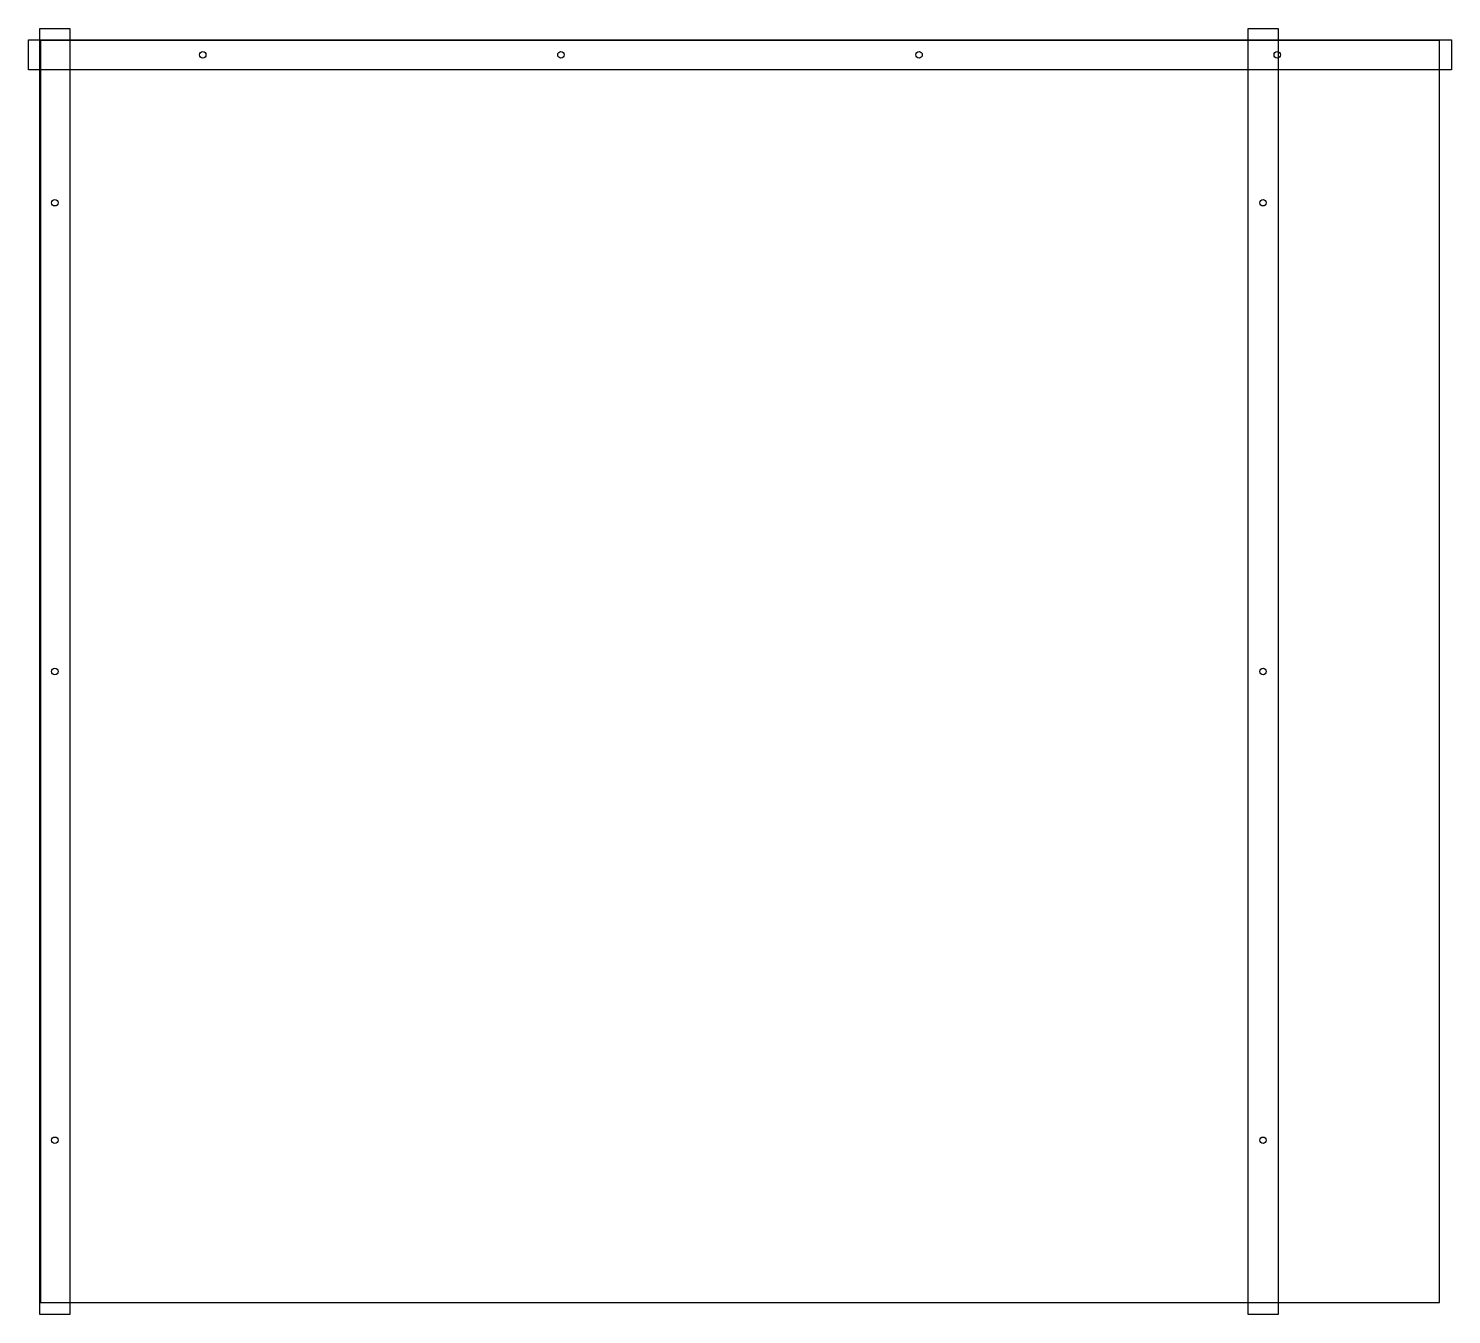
# Model space of a CAD drawing. Extents: x -0.3 to 34.8, y -0.3 to 31.4.
import ezdxf

# ---------------------------------------------------------------- set-up
doc = ezdxf.new("R2010")
doc.units = 0
for name, color, linetype in [('BLOCKDRILLPILOT', 6, 'CONTINUOUS'), ('DadoBack', 6, 'CONTINUOUS'), ('PartCut', 1, 'CONTINUOUS')]:
    doc.layers.add(name, color=color, linetype=linetype)

msp = doc.modelspace()

# ---------------------------------------------------------------- linework, layer by layer
at = {"layer": 'BLOCKDRILLPILOT'}
for centre in [(4, 30.775), (12.83333, 30.775), (21.66666, 30.775), (30.49999, 30.775), (0.35, 27.125), (30.15, 27.125), (0.35, 15.5625), (30.15, 15.5625), (0.35, 4), (30.15, 4)]:
    msp.add_circle(centre, 0.07874, dxfattribs=at)
at = {"layer": 'DadoBack'}
for points in [[(-0.02, 31.425), (0.72, 31.425), (0.72, -0.3), (-0.02, -0.3)], [(29.78, 31.425), (30.52, 31.425), (30.52, -0.3), (29.78, -0.3)], [(34.8, 31.145), (34.8, 30.405), (-0.3, 30.405), (-0.3, 31.145)]]:
    msp.add_lwpolyline(points, close=True, dxfattribs=at)
at = {"layer": 'PartCut'}
msp.add_lwpolyline([(0, 0), (34.5, 0), (34.5, 31.125), (0, 31.125)], close=True, dxfattribs=at)

doc.saveas('drawing.dxf')
